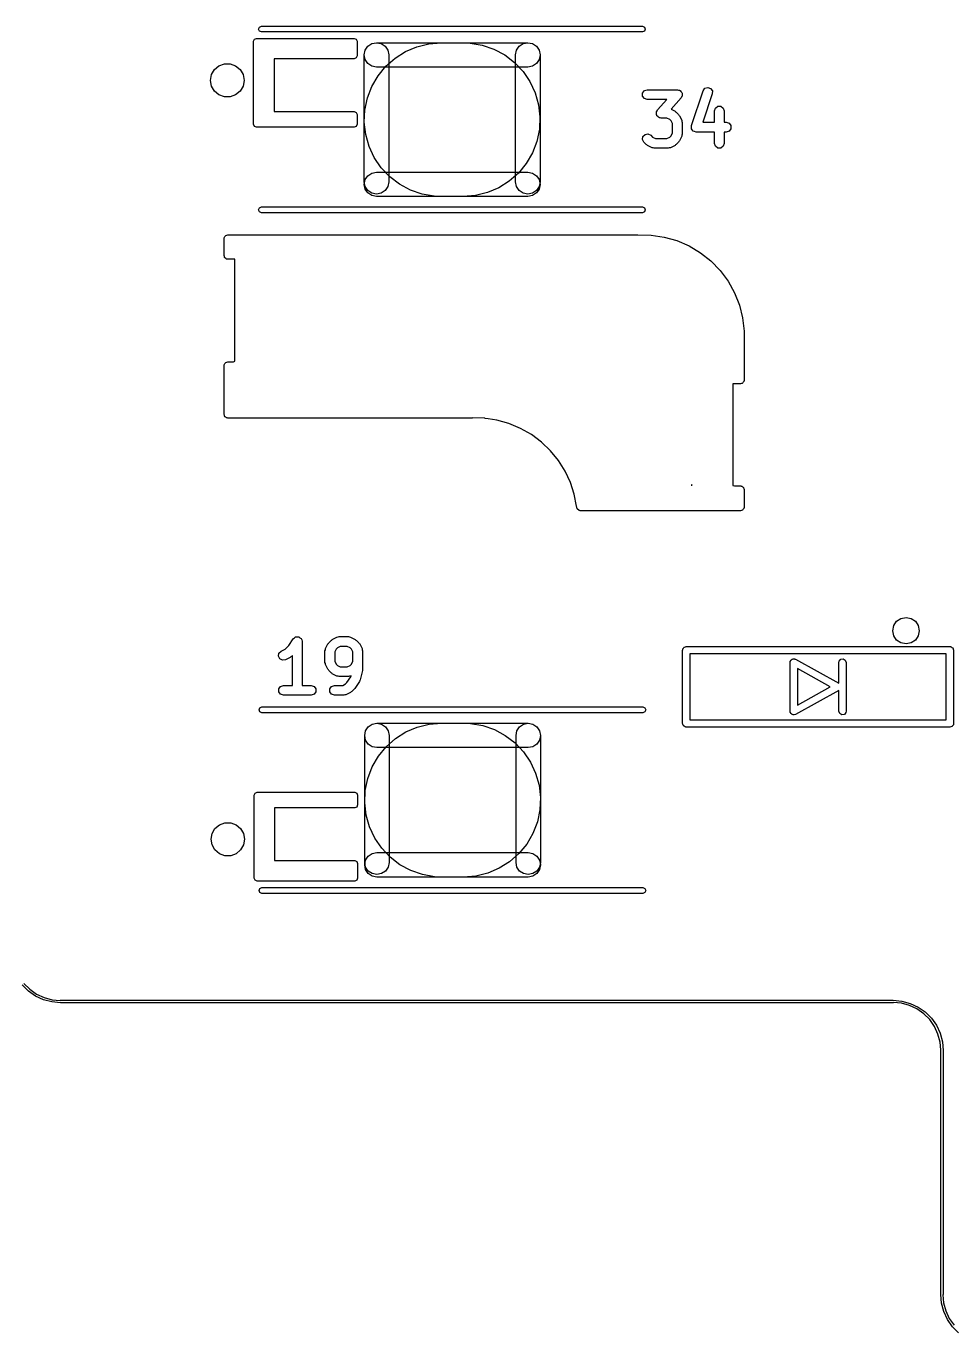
# Model space of a CAD drawing. Extents: x 66 to 223, y -169 to -36.
# Drawn here: x 167.33 to 186.33, y -142.22 to -115.45 of the extents above; entities that cross this region are included whole.
import ezdxf

# ---------------------------------------------------------------- set-up
doc = ezdxf.new("R2010")
doc.units = 0
doc.layers.add('BLACK', color=7, linetype='CONTINUOUS')

msp = doc.modelspace()

# ---------------------------------------------------------------- linework, layer by layer
at = {"layer": 'BLACK', "linetype": 'CONTINUOUS'}
for p, q in [((172.091, -115.515), (172.109, -115.473)), ((172.109, -115.557), (172.091, -115.515)), ((172.109, -115.473), (172.151, -115.455)), ((172.151, -115.575), (172.109, -115.557)), ((172.151, -115.455), (179.951, -115.455)), ((179.951, -115.575), (172.151, -115.575)), ((179.951, -115.455), (179.993, -115.473)), ((179.993, -115.557), (179.951, -115.575)), ((179.993, -115.473), (180.011, -115.515)), ((180.011, -115.515), (179.993, -115.557)), ((171.991, -115.765), (172.009, -115.723)), ((171.991, -117.465), (171.991, -115.765)), ((172.009, -115.723), (172.051, -115.705)), ((172.051, -115.705), (174.051, -115.705)), ((174.051, -115.705), (174.093, -115.723)), ((174.093, -115.723), (174.111, -115.765)), ((174.111, -115.765), (174.111, -116.065)), ((174.275, -115.949), (174.329, -115.868)), ((174.275, -115.949), (174.329, -115.868)), ((174.275, -115.949), (174.329, -115.868)), ((174.275, -115.949), (174.329, -115.868)), ((174.329, -115.868), (174.41, -115.814)), ((174.329, -115.868), (174.41, -115.814)), ((174.329, -115.868), (174.41, -115.814)), ((174.329, -115.868), (174.41, -115.814)), ((174.41, -115.814), (174.506, -115.795)), ((174.41, -115.814), (174.506, -115.795)), ((174.41, -115.814), (174.506, -115.795)), ((174.41, -115.814), (174.506, -115.795)), ((174.506, -115.795), (174.602, -115.814)), ((174.506, -115.795), (177.606, -115.795)), ((174.506, -115.795), (174.602, -115.814)), ((174.506, -115.795), (177.606, -115.795)), ((174.602, -115.814), (174.683, -115.868)), ((174.602, -115.814), (174.683, -115.868)), ((174.683, -115.868), (174.737, -115.949)), ((174.683, -115.868), (174.737, -115.949)), ((175.334, -115.876), (175.579, -115.815)), ((175.334, -115.876), (175.579, -115.815)), ((175.579, -115.815), (175.831, -115.795)), ((175.579, -115.815), (175.831, -115.795)), ((175.831, -115.795), (176.281, -115.795)), ((175.831, -115.795), (176.281, -115.795)), ((176.281, -115.795), (176.424, -115.801)), ((176.281, -115.795), (176.424, -115.801)), ((176.424, -115.801), (176.673, -115.844)), ((176.424, -115.801), (176.673, -115.844)), ((176.673, -115.844), (176.912, -115.927)), ((176.673, -115.844), (176.912, -115.927)), ((177.375, -115.949), (177.429, -115.868)), ((177.375, -115.949), (177.429, -115.868)), ((177.429, -115.868), (177.51, -115.814)), ((177.429, -115.868), (177.51, -115.814)), ((177.51, -115.814), (177.606, -115.795)), ((177.51, -115.814), (177.606, -115.795)), ((177.606, -115.795), (177.702, -115.814)), ((177.606, -115.795), (177.702, -115.814)), ((177.606, -115.795), (177.702, -115.814)), ((177.606, -115.795), (177.702, -115.814)), ((177.702, -115.814), (177.783, -115.868)), ((177.702, -115.814), (177.783, -115.868)), ((177.702, -115.814), (177.783, -115.868)), ((177.702, -115.814), (177.783, -115.868)), ((177.783, -115.868), (177.837, -115.949)), ((177.783, -115.868), (177.837, -115.949)), ((177.783, -115.868), (177.837, -115.949)), ((177.783, -115.868), (177.837, -115.949)), ((174.051, -116.125), (172.411, -116.125)), ((172.411, -116.125), (172.411, -117.205)), ((174.093, -116.107), (174.051, -116.125)), ((174.111, -116.065), (174.093, -116.107)), ((174.256, -116.045), (174.275, -115.949)), ((174.256, -116.045), (174.275, -115.949)), ((174.256, -116.045), (174.275, -115.949)), ((174.256, -116.045), (174.275, -115.949)), ((174.256, -118.645), (174.256, -116.045)), ((174.275, -116.141), (174.256, -116.045)), ((174.256, -118.645), (174.256, -116.045)), ((174.275, -116.141), (174.256, -116.045)), ((174.698, -116.276), (174.888, -116.109)), ((174.698, -116.276), (174.888, -116.109)), ((174.737, -115.949), (174.756, -116.045)), ((174.737, -115.949), (174.756, -116.045)), ((174.756, -116.045), (174.756, -118.645)), ((174.756, -116.045), (174.756, -118.645)), ((174.888, -116.109), (175.101, -115.974)), ((174.888, -116.109), (175.101, -115.974)), ((175.101, -115.974), (175.334, -115.876)), ((175.101, -115.974), (175.334, -115.876)), ((176.912, -115.927), (177.134, -116.046)), ((176.912, -115.927), (177.134, -116.046)), ((177.134, -116.046), (177.335, -116.2)), ((177.134, -116.046), (177.335, -116.2)), ((177.356, -116.045), (177.375, -115.949)), ((177.356, -116.045), (177.375, -115.949)), ((177.356, -118.645), (177.356, -116.045)), ((177.356, -118.645), (177.356, -116.045)), ((177.837, -115.949), (177.856, -116.045)), ((177.837, -115.949), (177.856, -116.045)), ((177.837, -115.949), (177.856, -116.045)), ((177.837, -115.949), (177.856, -116.045)), ((177.856, -116.045), (177.837, -116.141)), ((177.856, -116.045), (177.837, -116.141)), ((177.856, -116.045), (177.856, -118.645)), ((177.856, -116.045), (177.856, -118.645)), ((171.129, -116.448), (171.188, -116.345)), ((171.188, -116.345), (171.28, -116.268)), ((171.28, -116.268), (171.391, -116.227)), ((171.391, -116.227), (171.511, -116.227)), ((171.511, -116.227), (171.622, -116.268)), ((171.622, -116.268), (171.714, -116.345)), ((171.714, -116.345), (171.773, -116.448)), ((174.329, -116.222), (174.275, -116.141)), ((174.329, -116.222), (174.275, -116.141)), ((174.41, -116.276), (174.329, -116.222)), ((174.41, -116.276), (174.329, -116.222)), ((174.506, -116.295), (174.41, -116.276)), ((174.506, -116.295), (174.41, -116.276)), ((177.606, -116.295), (174.506, -116.295)), ((177.606, -116.295), (174.506, -116.295)), ((174.538, -116.471), (174.698, -116.276)), ((174.538, -116.471), (174.698, -116.276)), ((177.335, -116.2), (177.508, -116.383)), ((177.335, -116.2), (177.508, -116.383)), ((177.508, -116.383), (177.65, -116.592)), ((177.508, -116.383), (177.65, -116.592)), ((177.702, -116.276), (177.606, -116.295)), ((177.702, -116.276), (177.606, -116.295)), ((177.783, -116.222), (177.702, -116.276)), ((177.783, -116.222), (177.702, -116.276)), ((177.837, -116.141), (177.783, -116.222)), ((177.837, -116.141), (177.783, -116.222)), ((171.108, -116.565), (171.129, -116.448)), ((171.129, -116.682), (171.108, -116.565)), ((171.773, -116.448), (171.794, -116.565)), ((171.794, -116.565), (171.773, -116.682)), ((174.411, -116.689), (174.538, -116.471)), ((174.411, -116.689), (174.538, -116.471)), ((177.65, -116.592), (177.757, -116.821)), ((177.65, -116.592), (177.757, -116.821)), ((171.188, -116.785), (171.129, -116.682)), ((171.28, -116.862), (171.188, -116.785)), ((171.391, -116.903), (171.28, -116.862)), ((171.511, -116.903), (171.391, -116.903)), ((171.622, -116.862), (171.511, -116.903)), ((171.714, -116.785), (171.622, -116.862)), ((171.773, -116.682), (171.714, -116.785)), ((174.268, -117.173), (174.32, -116.925)), ((174.268, -117.173), (174.32, -116.925)), ((174.32, -116.925), (174.411, -116.689)), ((174.32, -116.925), (174.411, -116.689)), ((177.757, -116.821), (177.826, -117.064)), ((177.757, -116.821), (177.826, -117.064)), ((179.956, -116.826), (179.993, -116.776)), ((179.956, -116.888), (179.956, -116.826)), ((179.993, -116.938), (179.956, -116.888)), ((179.993, -116.776), (180.051, -116.757)), ((180.051, -116.957), (179.993, -116.938)), ((180.051, -116.757), (180.67, -116.757)), ((180.746, -116.923), (180.541, -117.157)), ((180.67, -116.757), (180.69, -116.763)), ((180.69, -116.763), (180.71, -116.765)), ((180.71, -116.765), (180.718, -116.773)), ((180.718, -116.773), (180.729, -116.776)), ((180.729, -116.776), (180.741, -116.793)), ((180.741, -116.793), (180.756, -116.806)), ((180.754, -116.904), (180.746, -116.923)), ((180.766, -116.888), (180.754, -116.904)), ((180.756, -116.806), (180.759, -116.817)), ((180.759, -116.817), (180.766, -116.826)), ((180.766, -116.826), (180.766, -116.846)), ((180.766, -116.846), (180.77, -116.866)), ((180.77, -116.866), (180.766, -116.877)), ((180.766, -116.877), (180.766, -116.888)), ((180.957, -117.492), (181.195, -116.778)), ((181.384, -116.841), (181.19, -117.424)), ((181.195, -116.778), (181.231, -116.728)), ((181.231, -116.728), (181.29, -116.709)), ((181.29, -116.709), (181.349, -116.729)), ((181.349, -116.729), (181.385, -116.779)), ((181.385, -116.779), (181.384, -116.841)), ((172.411, -117.205), (174.051, -117.205)), ((174.051, -117.205), (174.093, -117.223)), ((174.257, -117.425), (174.268, -117.173)), ((174.257, -117.425), (174.268, -117.173)), ((177.826, -117.064), (177.855, -117.315)), ((177.826, -117.064), (177.855, -117.315)), ((180.45, -116.957), (180.051, -116.957)), ((180.242, -117.207), (180.254, -117.191)), ((180.242, -117.219), (180.242, -117.207)), ((180.254, -117.191), (180.262, -117.172)), ((180.262, -117.172), (180.45, -116.957)), ((180.541, -117.157), (180.62, -117.196)), ((180.62, -117.196), (180.631, -117.208)), ((180.631, -117.208), (180.646, -117.215)), ((181.428, -117.19), (181.447, -117.132)), ((181.428, -117.424), (181.428, -117.19)), ((181.447, -117.132), (181.497, -117.095)), ((181.497, -117.095), (181.559, -117.095)), ((181.559, -117.095), (181.609, -117.132)), ((181.609, -117.132), (181.628, -117.19)), ((181.628, -117.19), (181.628, -117.424)), ((172.009, -117.507), (171.991, -117.465)), ((174.093, -117.223), (174.111, -117.265)), ((174.111, -117.465), (174.093, -117.507)), ((174.111, -117.265), (174.111, -117.465)), ((174.286, -117.676), (174.257, -117.425)), ((174.286, -117.676), (174.257, -117.425)), ((177.855, -117.315), (177.844, -117.567)), ((177.855, -117.315), (177.844, -117.567)), ((180.238, -117.229), (180.242, -117.219)), ((180.242, -117.249), (180.238, -117.229)), ((180.242, -117.269), (180.242, -117.249)), ((180.249, -117.278), (180.242, -117.269)), ((180.251, -117.289), (180.249, -117.278)), ((180.266, -117.303), (180.251, -117.289)), ((180.278, -117.319), (180.266, -117.303)), ((180.289, -117.322), (180.278, -117.319)), ((180.298, -117.33), (180.289, -117.322)), ((180.318, -117.332), (180.298, -117.33)), ((180.337, -117.338), (180.318, -117.332)), ((180.456, -117.338), (180.337, -117.338)), ((180.516, -117.368), (180.456, -117.338)), ((180.541, -117.393), (180.516, -117.368)), ((180.57, -117.452), (180.541, -117.393)), ((180.57, -117.643), (180.57, -117.452)), ((180.646, -117.215), (180.694, -117.263)), ((180.694, -117.263), (180.701, -117.277)), ((180.701, -117.277), (180.712, -117.289)), ((180.712, -117.289), (180.76, -117.384)), ((180.76, -117.384), (180.763, -117.407)), ((180.763, -117.407), (180.77, -117.429)), ((180.77, -117.429), (180.77, -117.667)), ((181.19, -117.424), (181.428, -117.424)), ((181.628, -117.424), (181.67, -117.424)), ((181.67, -117.424), (181.729, -117.443)), ((181.729, -117.443), (181.766, -117.493)), ((172.051, -117.525), (172.009, -117.507)), ((174.051, -117.525), (172.051, -117.525)), ((174.093, -117.507), (174.051, -117.525)), ((174.355, -117.919), (174.286, -117.676)), ((174.355, -117.919), (174.286, -117.676)), ((177.844, -117.567), (177.792, -117.815)), ((177.844, -117.567), (177.792, -117.815)), ((179.953, -117.778), (179.962, -117.716)), ((179.962, -117.716), (180.006, -117.673)), ((180.006, -117.673), (180.067, -117.663)), ((180.067, -117.663), (180.122, -117.691)), ((180.122, -117.691), (180.158, -117.727)), ((180.158, -117.727), (180.218, -117.757)), ((180.456, -117.757), (180.516, -117.727)), ((180.516, -117.727), (180.541, -117.703)), ((180.541, -117.703), (180.57, -117.643)), ((180.76, -117.711), (180.712, -117.807)), ((180.763, -117.689), (180.76, -117.711)), ((180.77, -117.667), (180.763, -117.689)), ((180.956, -117.523), (180.956, -117.493)), ((180.956, -117.493), (180.957, -117.493)), ((180.956, -117.554), (180.956, -117.523)), ((180.956, -117.555), (180.956, -117.554)), ((180.956, -117.554), (180.956, -117.554)), ((180.974, -117.579), (180.956, -117.555)), ((180.957, -117.493), (180.957, -117.492)), ((180.992, -117.604), (180.974, -117.579)), ((180.993, -117.605), (180.992, -117.604)), ((180.992, -117.604), (180.992, -117.604)), ((181.022, -117.614), (180.993, -117.605)), ((181.051, -117.624), (181.022, -117.614)), ((181.428, -117.624), (181.051, -117.624)), ((181.051, -117.624), (181.051, -117.624)), ((181.051, -117.624), (181.051, -117.624)), ((181.428, -117.857), (181.428, -117.624)), ((181.67, -117.624), (181.628, -117.624)), ((181.628, -117.624), (181.628, -117.857)), ((181.729, -117.605), (181.67, -117.624)), ((181.766, -117.555), (181.729, -117.605)), ((181.766, -117.493), (181.766, -117.555)), ((174.462, -118.148), (174.355, -117.919)), ((174.462, -118.148), (174.355, -117.919)), ((177.792, -117.815), (177.701, -118.051)), ((177.792, -117.815), (177.701, -118.051)), ((179.981, -117.833), (179.953, -117.778)), ((180.028, -117.88), (179.981, -117.833)), ((180.043, -117.888), (180.028, -117.88)), ((180.054, -117.899), (180.043, -117.888)), ((180.15, -117.947), (180.054, -117.899)), ((180.172, -117.95), (180.15, -117.947)), ((180.194, -117.957), (180.172, -117.95)), ((180.48, -117.957), (180.194, -117.957)), ((180.218, -117.757), (180.456, -117.757)), ((180.502, -117.95), (180.48, -117.957)), ((180.525, -117.947), (180.502, -117.95)), ((180.62, -117.899), (180.525, -117.947)), ((180.631, -117.888), (180.62, -117.899)), ((180.646, -117.88), (180.631, -117.888)), ((180.694, -117.833), (180.646, -117.88)), ((180.701, -117.818), (180.694, -117.833)), ((180.712, -117.807), (180.701, -117.818)), ((181.447, -117.916), (181.428, -117.857)), ((181.497, -117.952), (181.447, -117.916)), ((181.559, -117.952), (181.497, -117.952)), ((181.609, -117.916), (181.559, -117.952)), ((181.628, -117.857), (181.609, -117.916)), ((174.604, -118.357), (174.462, -118.148)), ((174.604, -118.357), (174.462, -118.148)), ((177.574, -118.269), (177.414, -118.464)), ((177.574, -118.269), (177.414, -118.464)), ((177.701, -118.051), (177.574, -118.269)), ((177.701, -118.051), (177.574, -118.269)), ((174.275, -118.599), (174.329, -118.518)), ((174.275, -118.599), (174.329, -118.518)), ((174.329, -118.518), (174.41, -118.464)), ((174.329, -118.518), (174.41, -118.464)), ((174.41, -118.464), (174.506, -118.445)), ((174.41, -118.464), (174.506, -118.445)), ((174.506, -118.445), (177.606, -118.445)), ((174.506, -118.445), (177.606, -118.445)), ((174.777, -118.54), (174.604, -118.357)), ((174.777, -118.54), (174.604, -118.357)), ((174.978, -118.694), (174.777, -118.54)), ((174.978, -118.694), (174.777, -118.54)), ((177.414, -118.464), (177.224, -118.631)), ((177.414, -118.464), (177.224, -118.631)), ((177.606, -118.445), (177.702, -118.464)), ((177.606, -118.445), (177.702, -118.464)), ((177.702, -118.464), (177.783, -118.518)), ((177.702, -118.464), (177.783, -118.518)), ((177.783, -118.518), (177.837, -118.599)), ((177.783, -118.518), (177.837, -118.599)), ((174.256, -118.695), (174.275, -118.599)), ((174.256, -118.695), (174.275, -118.599)), ((174.275, -118.741), (174.256, -118.645)), ((174.275, -118.741), (174.256, -118.645)), ((174.275, -118.791), (174.256, -118.695)), ((174.275, -118.791), (174.256, -118.695)), ((174.329, -118.822), (174.275, -118.741)), ((174.329, -118.822), (174.275, -118.741)), ((174.329, -118.872), (174.275, -118.791)), ((174.329, -118.872), (174.275, -118.791)), ((174.737, -118.741), (174.683, -118.822)), ((174.737, -118.741), (174.683, -118.822)), ((174.756, -118.645), (174.737, -118.741)), ((174.756, -118.645), (174.737, -118.741)), ((175.2, -118.813), (174.978, -118.694)), ((175.2, -118.813), (174.978, -118.694)), ((175.439, -118.896), (175.2, -118.813)), ((175.439, -118.896), (175.2, -118.813)), ((177.011, -118.766), (176.778, -118.864)), ((177.011, -118.766), (176.778, -118.864)), ((177.224, -118.631), (177.011, -118.766)), ((177.224, -118.631), (177.011, -118.766)), ((177.375, -118.741), (177.356, -118.645)), ((177.375, -118.741), (177.356, -118.645)), ((177.429, -118.822), (177.375, -118.741)), ((177.429, -118.822), (177.375, -118.741)), ((177.837, -118.741), (177.783, -118.822)), ((177.837, -118.741), (177.783, -118.822)), ((177.837, -118.791), (177.783, -118.872)), ((177.837, -118.791), (177.783, -118.872)), ((177.837, -118.599), (177.856, -118.695)), ((177.837, -118.599), (177.856, -118.695)), ((177.856, -118.645), (177.837, -118.741)), ((177.856, -118.645), (177.837, -118.741)), ((177.856, -118.695), (177.837, -118.791)), ((177.856, -118.695), (177.837, -118.791)), ((174.41, -118.876), (174.329, -118.822)), ((174.41, -118.876), (174.329, -118.822)), ((174.41, -118.926), (174.329, -118.872)), ((174.41, -118.926), (174.329, -118.872)), ((174.506, -118.895), (174.41, -118.876)), ((174.506, -118.895), (174.41, -118.876)), ((174.506, -118.945), (174.41, -118.926)), ((174.506, -118.945), (174.41, -118.926)), ((174.602, -118.876), (174.506, -118.895)), ((174.602, -118.876), (174.506, -118.895)), ((177.606, -118.945), (174.506, -118.945)), ((177.606, -118.945), (174.506, -118.945)), ((174.683, -118.822), (174.602, -118.876)), ((174.683, -118.822), (174.602, -118.876)), ((175.688, -118.939), (175.439, -118.896)), ((175.688, -118.939), (175.439, -118.896)), ((175.831, -118.945), (175.688, -118.939)), ((175.831, -118.945), (175.688, -118.939)), ((176.281, -118.945), (175.831, -118.945)), ((176.281, -118.945), (175.831, -118.945)), ((176.533, -118.925), (176.281, -118.945)), ((176.533, -118.925), (176.281, -118.945)), ((176.778, -118.864), (176.533, -118.925)), ((176.778, -118.864), (176.533, -118.925)), ((177.51, -118.876), (177.429, -118.822)), ((177.51, -118.876), (177.429, -118.822)), ((177.606, -118.895), (177.51, -118.876)), ((177.606, -118.895), (177.51, -118.876)), ((177.702, -118.876), (177.606, -118.895)), ((177.702, -118.876), (177.606, -118.895)), ((177.702, -118.926), (177.606, -118.945)), ((177.702, -118.926), (177.606, -118.945)), ((177.783, -118.822), (177.702, -118.876)), ((177.783, -118.822), (177.702, -118.876)), ((177.783, -118.872), (177.702, -118.926)), ((177.783, -118.872), (177.702, -118.926)), ((172.091, -119.215), (172.109, -119.173)), ((172.109, -119.257), (172.091, -119.215)), ((172.109, -119.173), (172.151, -119.155)), ((172.151, -119.275), (172.109, -119.257)), ((172.151, -119.155), (179.951, -119.155)), ((179.951, -119.275), (172.151, -119.275)), ((179.951, -119.155), (179.993, -119.173)), ((179.993, -119.257), (179.951, -119.275)), ((179.993, -119.173), (180.011, -119.215)), ((180.011, -119.215), (179.993, -119.257)), ((171.386, -119.805), (171.388, -119.795)), ((171.386, -120.155), (171.386, -119.805)), ((171.387, -119.792), (171.389, -119.789)), ((171.388, -119.795), (171.387, -119.792)), ((171.389, -119.789), (171.391, -119.779)), ((171.391, -119.779), (171.403, -119.764)), ((171.403, -119.764), (171.413, -119.748)), ((171.413, -119.748), (171.419, -119.745)), ((171.419, -119.745), (171.423, -119.74)), ((171.423, -119.74), (171.443, -119.737)), ((171.443, -119.737), (171.461, -119.73)), ((171.461, -119.73), (179.861, -119.73)), ((179.861, -119.73), (179.862, -119.73)), ((179.862, -119.73), (180.129, -119.734)), ((180.129, -119.734), (180.398, -119.774)), ((180.398, -119.774), (180.659, -119.848)), ((180.659, -119.848), (180.909, -119.956)), ((180.909, -119.956), (181.142, -120.096)), ((181.142, -120.096), (181.355, -120.264)), ((171.393, -120.173), (171.386, -120.155)), ((171.396, -120.192), (171.393, -120.173)), ((171.401, -120.197), (171.396, -120.192)), ((171.404, -120.203), (171.401, -120.197)), ((171.42, -120.213), (171.404, -120.203)), ((171.435, -120.225), (171.42, -120.213)), ((171.445, -120.227), (171.435, -120.225)), ((171.448, -120.229), (171.445, -120.227)), ((171.451, -120.228), (171.448, -120.229)), ((171.461, -120.23), (171.451, -120.228)), ((171.606, -120.23), (171.461, -120.23)), ((171.606, -122.315), (171.606, -120.23)), ((181.355, -120.264), (181.544, -120.46)), ((181.544, -120.46), (181.706, -120.678)), ((181.706, -120.678), (181.838, -120.915)), ((181.838, -120.915), (181.938, -121.168)), ((181.938, -121.168), (182.005, -121.431)), ((182.005, -121.431), (182.036, -121.701)), ((182.036, -121.701), (182.035, -121.703)), ((182.035, -121.703), (182.036, -121.705)), ((182.036, -121.705), (182.036, -122.705)), ((171.386, -122.405), (171.388, -122.395)), ((171.386, -123.405), (171.386, -122.405)), ((171.387, -122.392), (171.389, -122.389)), ((171.388, -122.395), (171.387, -122.392)), ((171.389, -122.389), (171.391, -122.379)), ((171.391, -122.379), (171.403, -122.364)), ((171.403, -122.364), (171.413, -122.348)), ((171.413, -122.348), (171.419, -122.345)), ((171.419, -122.345), (171.423, -122.34)), ((171.423, -122.34), (171.443, -122.337)), ((171.443, -122.337), (171.461, -122.33)), ((171.461, -122.33), (171.575, -122.33)), ((171.575, -122.33), (171.606, -122.315)), ((181.961, -122.78), (181.806, -122.78)), ((181.806, -122.78), (181.806, -124.864)), ((181.979, -122.773), (181.961, -122.78)), ((181.998, -122.77), (181.979, -122.773)), ((182.003, -122.765), (181.998, -122.77)), ((182.009, -122.762), (182.003, -122.765)), ((182.019, -122.746), (182.009, -122.762)), ((182.031, -122.731), (182.019, -122.746)), ((182.033, -122.721), (182.031, -122.731)), ((182.035, -122.718), (182.033, -122.721)), ((182.036, -122.705), (182.034, -122.715)), ((182.034, -122.715), (182.035, -122.718)), ((171.393, -123.423), (171.386, -123.405)), ((171.396, -123.442), (171.393, -123.423)), ((171.401, -123.447), (171.396, -123.442)), ((171.404, -123.453), (171.401, -123.447)), ((171.42, -123.463), (171.404, -123.453)), ((171.435, -123.475), (171.42, -123.463)), ((171.445, -123.477), (171.435, -123.475)), ((171.448, -123.479), (171.445, -123.477)), ((171.451, -123.478), (171.448, -123.479)), ((171.461, -123.48), (171.451, -123.478)), ((176.461, -123.48), (171.461, -123.48)), ((176.462, -123.48), (176.461, -123.48)), ((176.463, -123.48), (176.462, -123.48)), ((176.473, -123.476), (176.463, -123.48)), ((176.719, -123.484), (176.473, -123.476)), ((176.723, -123.484), (176.719, -123.484)), ((176.729, -123.487), (176.723, -123.484)), ((176.792, -123.495), (176.729, -123.487)), ((176.973, -123.523), (176.792, -123.495)), ((177.22, -123.593), (176.973, -123.523)), ((177.456, -123.692), (177.22, -123.593)), ((177.678, -123.82), (177.456, -123.692)), ((177.884, -123.973), (177.678, -123.82)), ((178.069, -124.15), (177.884, -123.973)), ((178.231, -124.349), (178.069, -124.15)), ((178.368, -124.566), (178.231, -124.349)), ((178.477, -124.798), (178.368, -124.566)), ((178.557, -125.042), (178.477, -124.798)), ((180.968, -124.847), (180.952, -124.855)), ((180.952, -124.855), (180.969, -124.855)), ((180.969, -124.855), (180.968, -124.847)), ((181.806, -124.864), (181.836, -124.87)), ((181.836, -124.87), (181.961, -124.87)), ((181.961, -124.87), (181.971, -124.872)), ((181.971, -124.872), (181.974, -124.871)), ((181.974, -124.871), (181.977, -124.873)), ((181.977, -124.873), (181.987, -124.875)), ((181.987, -124.875), (182.002, -124.887)), ((182.002, -124.887), (182.018, -124.897)), ((182.018, -124.897), (182.021, -124.903)), ((182.021, -124.903), (182.026, -124.907)), ((182.026, -124.907), (182.029, -124.927)), ((182.029, -124.927), (182.036, -124.945)), ((182.036, -124.945), (182.036, -125.305)), ((178.605, -125.283), (178.557, -125.042)), ((178.603, -125.294), (178.605, -125.283)), ((178.61, -125.308), (178.603, -125.294)), ((178.616, -125.343), (178.61, -125.308)), ((178.655, -125.375), (178.616, -125.343)), ((178.681, -125.38), (178.655, -125.375)), ((179.045, -125.38), (178.681, -125.38)), ((179.064, -125.383), (179.045, -125.38)), ((179.093, -125.38), (179.064, -125.383)), ((181.961, -125.38), (179.093, -125.38)), ((181.979, -125.373), (181.961, -125.38)), ((181.998, -125.37), (181.979, -125.373)), ((182.003, -125.365), (181.998, -125.37)), ((182.009, -125.362), (182.003, -125.365)), ((182.019, -125.346), (182.009, -125.362)), ((182.031, -125.331), (182.019, -125.346)), ((182.033, -125.321), (182.031, -125.331)), ((182.035, -125.318), (182.033, -125.321)), ((182.036, -125.305), (182.034, -125.315)), ((182.034, -125.315), (182.035, -125.318)), ((185.1, -127.731), (185.159, -127.643)), ((185.159, -127.643), (185.247, -127.584)), ((185.247, -127.584), (185.351, -127.563)), ((185.351, -127.563), (185.455, -127.584)), ((185.455, -127.584), (185.543, -127.643)), ((185.543, -127.643), (185.602, -127.731)), ((185.079, -127.835), (185.1, -127.731)), ((185.1, -127.939), (185.079, -127.835)), ((185.602, -127.731), (185.623, -127.835)), ((185.623, -127.835), (185.602, -127.939)), ((172.635, -128.213), (172.712, -128.136)), ((172.712, -128.136), (172.802, -128.002)), ((172.802, -128.002), (172.803, -128)), ((172.803, -128), (172.804, -127.998)), ((172.804, -127.998), (172.827, -127.981)), ((172.827, -127.981), (172.85, -127.963)), ((172.85, -127.963), (172.852, -127.963)), ((172.852, -127.963), (172.854, -127.962)), ((172.854, -127.962), (172.883, -127.962)), ((172.883, -127.962), (172.912, -127.961)), ((172.912, -127.961), (172.914, -127.962)), ((172.914, -127.962), (172.916, -127.962)), ((172.916, -127.962), (172.939, -127.979)), ((172.939, -127.979), (172.963, -127.995)), ((172.963, -127.995), (172.964, -127.997)), ((172.964, -127.997), (172.966, -127.998)), ((172.966, -127.998), (172.975, -128.026)), ((172.975, -128.026), (172.985, -128.053)), ((172.985, -128.053), (172.984, -128.055)), ((172.984, -128.055), (172.985, -128.057)), ((172.985, -128.057), (172.985, -128.957)), ((173.462, -128.203), (173.51, -128.108)), ((173.51, -128.108), (173.521, -128.096)), ((173.521, -128.096), (173.528, -128.082)), ((173.528, -128.082), (173.576, -128.034)), ((173.576, -128.034), (173.59, -128.027)), ((173.59, -128.027), (173.602, -128.015)), ((173.602, -128.015), (173.697, -127.968)), ((173.697, -127.968), (173.72, -127.964)), ((173.766, -128.157), (173.706, -128.187)), ((173.72, -127.964), (173.742, -127.957)), ((173.742, -127.957), (173.932, -127.957)), ((173.909, -128.157), (173.766, -128.157)), ((173.968, -128.187), (173.909, -128.157)), ((173.932, -127.957), (173.954, -127.964)), ((173.954, -127.964), (173.977, -127.968)), ((173.977, -127.968), (174.072, -128.015)), ((174.072, -128.015), (174.084, -128.027)), ((174.084, -128.027), (174.098, -128.034)), ((174.098, -128.034), (174.146, -128.082)), ((174.146, -128.082), (174.153, -128.096)), ((174.153, -128.096), (174.165, -128.108)), ((174.165, -128.108), (174.212, -128.203)), ((180.793, -128.194), (180.803, -128.178)), ((180.803, -128.178), (180.809, -128.175)), ((180.809, -128.175), (180.814, -128.17)), ((180.814, -128.17), (180.833, -128.167)), ((180.833, -128.167), (180.851, -128.16)), ((180.851, -128.16), (186.251, -128.16)), ((185.159, -128.027), (185.1, -127.939)), ((185.247, -128.086), (185.159, -128.027)), ((185.351, -128.107), (185.247, -128.086)), ((185.455, -128.086), (185.351, -128.107)), ((185.543, -128.027), (185.455, -128.086)), ((185.602, -127.939), (185.543, -128.027)), ((186.251, -128.16), (186.261, -128.162)), ((186.261, -128.162), (186.264, -128.161)), ((186.264, -128.161), (186.267, -128.163)), ((186.267, -128.163), (186.277, -128.165)), ((186.277, -128.165), (186.292, -128.177)), ((186.292, -128.177), (186.308, -128.187)), ((172.5, -128.358), (172.51, -128.297)), ((172.528, -128.413), (172.5, -128.358)), ((172.51, -128.297), (172.554, -128.253)), ((172.583, -128.441), (172.528, -128.413)), ((172.554, -128.253), (172.635, -128.213)), ((172.644, -128.432), (172.583, -128.441)), ((172.739, -128.385), (172.644, -128.432)), ((172.751, -128.373), (172.739, -128.385)), ((172.765, -128.366), (172.751, -128.373)), ((172.785, -128.346), (172.765, -128.366)), ((172.785, -128.957), (172.785, -128.346)), ((173.451, -128.248), (173.459, -128.226)), ((173.451, -128.486), (173.451, -128.248)), ((173.459, -128.226), (173.462, -128.203)), ((173.681, -128.212), (173.651, -128.271)), ((173.651, -128.271), (173.651, -128.462)), ((173.706, -128.187), (173.681, -128.212)), ((173.993, -128.212), (173.968, -128.187)), ((174.023, -128.271), (173.993, -128.212)), ((174.023, -128.462), (174.023, -128.271)), ((174.212, -128.203), (174.216, -128.226)), ((174.216, -128.226), (174.223, -128.248)), ((174.223, -128.248), (174.223, -128.629)), ((180.776, -128.235), (180.778, -128.225)), ((180.776, -129.735), (180.776, -128.235)), ((180.777, -128.222), (180.779, -128.219)), ((180.778, -128.225), (180.777, -128.222)), ((180.779, -128.219), (180.781, -128.209)), ((180.781, -128.209), (180.793, -128.194)), ((180.926, -128.31), (180.926, -129.66)), ((186.176, -128.31), (180.926, -128.31)), ((182.989, -128.45), (182.993, -128.438)), ((182.993, -128.438), (183.005, -128.431)), ((183.005, -128.431), (183.013, -128.42)), ((183.013, -128.42), (183.026, -128.418)), ((183.026, -128.418), (183.037, -128.411)), ((183.037, -128.411), (183.05, -128.414)), ((183.05, -128.414), (183.064, -128.411)), ((183.064, -128.411), (183.075, -128.417)), ((183.075, -128.417), (183.087, -128.419)), ((183.087, -128.419), (183.976, -128.913)), ((183.981, -128.459), (184.013, -128.42)), ((184.013, -128.42), (184.064, -128.411)), ((184.064, -128.411), (184.108, -128.437)), ((184.108, -128.437), (184.126, -128.485)), ((186.176, -129.66), (186.176, -128.31)), ((186.308, -128.187), (186.311, -128.193)), ((186.311, -128.193), (186.316, -128.197)), ((186.316, -128.197), (186.319, -128.217)), ((186.319, -128.217), (186.326, -128.235)), ((186.326, -128.235), (186.326, -129.735)), ((173.459, -128.508), (173.451, -128.486)), ((173.462, -128.53), (173.459, -128.508)), ((173.51, -128.626), (173.462, -128.53)), ((173.521, -128.637), (173.51, -128.626)), ((173.528, -128.652), (173.521, -128.637)), ((173.576, -128.699), (173.528, -128.652)), ((173.59, -128.707), (173.576, -128.699)), ((173.602, -128.718), (173.59, -128.707)), ((173.651, -128.462), (173.681, -128.522)), ((173.681, -128.522), (173.706, -128.546)), ((173.706, -128.546), (173.766, -128.576)), ((173.766, -128.576), (173.909, -128.576)), ((173.909, -128.576), (173.968, -128.546)), ((173.968, -128.546), (173.993, -128.522)), ((173.993, -128.522), (174.023, -128.462)), ((174.22, -128.653), (174.172, -128.843)), ((174.223, -128.629), (174.219, -128.64)), ((174.219, -128.64), (174.22, -128.653)), ((182.976, -128.485), (182.981, -128.459)), ((182.976, -129.485), (182.976, -128.485)), ((182.981, -128.459), (182.989, -128.45)), ((183.797, -128.985), (183.126, -128.612)), ((183.126, -128.612), (183.126, -129.358)), ((183.976, -128.485), (183.981, -128.459)), ((183.976, -128.913), (183.976, -128.485)), ((184.126, -128.485), (184.126, -129.485)), ((172.504, -129.026), (172.54, -128.976)), ((172.54, -128.976), (172.599, -128.957)), ((172.599, -128.957), (172.785, -128.957)), ((172.985, -128.957), (173.17, -128.957)), ((173.17, -128.957), (173.229, -128.976)), ((173.229, -128.976), (173.266, -129.026)), ((173.552, -129.026), (173.588, -128.976)), ((173.588, -128.976), (173.647, -128.957)), ((173.697, -128.766), (173.602, -128.718)), ((173.647, -128.957), (173.814, -128.957)), ((173.72, -128.769), (173.697, -128.766)), ((173.742, -128.776), (173.72, -128.769)), ((173.932, -128.776), (173.742, -128.776)), ((173.814, -128.957), (173.873, -128.927)), ((173.873, -128.927), (173.902, -128.898)), ((173.902, -128.898), (173.982, -128.778)), ((173.954, -128.769), (173.932, -128.776)), ((173.977, -128.766), (173.954, -128.769)), ((173.987, -128.761), (173.977, -128.766)), ((173.982, -128.778), (173.987, -128.761)), ((174.158, -128.874), (174.063, -129.017)), ((174.163, -128.858), (174.158, -128.874)), ((174.172, -128.843), (174.163, -128.858)), ((172.504, -129.088), (172.504, -129.026)), ((172.54, -129.138), (172.504, -129.088)), ((172.599, -129.157), (172.54, -129.138)), ((173.17, -129.157), (172.599, -129.157)), ((173.229, -129.138), (173.17, -129.157)), ((173.266, -129.088), (173.229, -129.138)), ((173.266, -129.026), (173.266, -129.088)), ((173.552, -129.088), (173.552, -129.026)), ((173.588, -129.138), (173.552, -129.088)), ((173.647, -129.157), (173.588, -129.138)), ((173.837, -129.157), (173.647, -129.157)), ((173.859, -129.15), (173.837, -129.157)), ((173.882, -129.147), (173.859, -129.15)), ((173.977, -129.099), (173.882, -129.147)), ((173.989, -129.088), (173.977, -129.099)), ((174.003, -129.08), (173.989, -129.088)), ((174.051, -129.033), (174.003, -129.08)), ((174.055, -129.024), (174.051, -129.033)), ((174.063, -129.017), (174.055, -129.024)), ((183.976, -129.057), (183.087, -129.551)), ((183.126, -129.358), (183.797, -128.985)), ((183.976, -129.485), (183.976, -129.057)), ((172.101, -129.455), (172.119, -129.413)), ((172.119, -129.497), (172.101, -129.455)), ((172.119, -129.413), (172.161, -129.395)), ((172.161, -129.515), (172.119, -129.497)), ((172.161, -129.395), (179.961, -129.395)), ((179.961, -129.515), (172.161, -129.515)), ((179.961, -129.395), (180.003, -129.413)), ((180.003, -129.497), (179.961, -129.515)), ((180.003, -129.413), (180.021, -129.455)), ((180.021, -129.455), (180.003, -129.497)), ((182.98, -129.497), (182.976, -129.485)), ((182.98, -129.509), (182.98, -129.497)), ((182.989, -129.52), (182.98, -129.509)), ((183.994, -129.533), (183.976, -129.485)), ((184.121, -129.511), (184.088, -129.55)), ((184.126, -129.485), (184.121, -129.511)), ((174.338, -129.803), (174.419, -129.749)), ((174.338, -129.803), (174.419, -129.749)), ((174.338, -129.803), (174.419, -129.749)), ((174.338, -129.803), (174.419, -129.749)), ((174.419, -129.749), (174.515, -129.73)), ((174.419, -129.749), (174.515, -129.73)), ((174.419, -129.749), (174.515, -129.73)), ((174.419, -129.749), (174.515, -129.73)), ((174.515, -129.73), (177.615, -129.73)), ((174.515, -129.73), (174.611, -129.749)), ((174.515, -129.73), (177.615, -129.73)), ((174.515, -129.73), (174.611, -129.749)), ((174.611, -129.749), (174.692, -129.803)), ((174.611, -129.749), (174.692, -129.803)), ((175.343, -129.811), (175.588, -129.75)), ((175.343, -129.811), (175.588, -129.75)), ((175.343, -129.811), (175.588, -129.75)), ((175.343, -129.811), (175.588, -129.75)), ((175.588, -129.75), (175.84, -129.73)), ((175.588, -129.75), (175.84, -129.73)), ((175.588, -129.75), (175.84, -129.73)), ((175.588, -129.75), (175.84, -129.73)), ((175.84, -129.73), (176.29, -129.73)), ((175.84, -129.73), (176.29, -129.73)), ((175.84, -129.73), (176.29, -129.73)), ((175.84, -129.73), (176.29, -129.73)), ((176.29, -129.73), (176.433, -129.736)), ((176.29, -129.73), (176.433, -129.736)), ((176.29, -129.73), (176.433, -129.736)), ((176.29, -129.73), (176.433, -129.736)), ((176.433, -129.736), (176.682, -129.779)), ((176.433, -129.736), (176.682, -129.779)), ((176.433, -129.736), (176.682, -129.779)), ((176.433, -129.736), (176.682, -129.779)), ((176.682, -129.779), (176.921, -129.862)), ((176.682, -129.779), (176.921, -129.862)), ((176.682, -129.779), (176.921, -129.862)), ((176.682, -129.779), (176.921, -129.862)), ((177.438, -129.803), (177.519, -129.749)), ((177.438, -129.803), (177.519, -129.749)), ((177.519, -129.749), (177.615, -129.73)), ((177.519, -129.749), (177.615, -129.73)), ((177.615, -129.73), (177.711, -129.749)), ((177.615, -129.73), (177.711, -129.749)), ((177.615, -129.73), (177.711, -129.749)), ((177.615, -129.73), (177.711, -129.749)), ((177.711, -129.749), (177.792, -129.803)), ((177.711, -129.749), (177.792, -129.803)), ((177.711, -129.749), (177.792, -129.803)), ((177.711, -129.749), (177.792, -129.803)), ((180.783, -129.753), (180.776, -129.735)), ((180.786, -129.773), (180.783, -129.753)), ((180.791, -129.777), (180.786, -129.773)), ((180.794, -129.783), (180.791, -129.777)), ((180.81, -129.793), (180.794, -129.783)), ((180.926, -129.66), (186.176, -129.66)), ((182.994, -129.533), (182.989, -129.52)), ((183.004, -129.54), (182.994, -129.533)), ((183.012, -129.549), (183.004, -129.54)), ((183.026, -129.552), (183.012, -129.549)), ((183.038, -129.559), (183.026, -129.552)), ((183.05, -129.557), (183.038, -129.559)), ((183.063, -129.559), (183.05, -129.557)), ((183.087, -129.551), (183.063, -129.559)), ((184.038, -129.559), (183.994, -129.533)), ((184.088, -129.55), (184.038, -129.559)), ((186.309, -129.776), (186.299, -129.792)), ((186.321, -129.761), (186.309, -129.776)), ((186.323, -129.751), (186.321, -129.761)), ((186.325, -129.748), (186.323, -129.751)), ((186.326, -129.735), (186.324, -129.745)), ((186.324, -129.745), (186.325, -129.748)), ((174.265, -129.98), (174.284, -129.884)), ((174.265, -129.98), (174.284, -129.884)), ((174.265, -129.98), (174.284, -129.884)), ((174.265, -129.98), (174.284, -129.884)), ((174.284, -130.076), (174.265, -129.98)), ((174.265, -132.58), (174.265, -129.98)), ((174.284, -130.076), (174.265, -129.98)), ((174.265, -132.58), (174.265, -129.98)), ((174.284, -129.884), (174.338, -129.803)), ((174.284, -129.884), (174.338, -129.803)), ((174.284, -129.884), (174.338, -129.803)), ((174.284, -129.884), (174.338, -129.803)), ((174.692, -129.803), (174.746, -129.884)), ((174.692, -129.803), (174.746, -129.884)), ((174.707, -130.211), (174.897, -130.044)), ((174.707, -130.211), (174.897, -130.044)), ((174.707, -130.211), (174.897, -130.044)), ((174.707, -130.211), (174.897, -130.044)), ((174.746, -129.884), (174.765, -129.98)), ((174.746, -129.884), (174.765, -129.98)), ((174.765, -129.98), (174.765, -132.58)), ((174.765, -129.98), (174.765, -132.58)), ((174.897, -130.044), (175.11, -129.909)), ((174.897, -130.044), (175.11, -129.909)), ((174.897, -130.044), (175.11, -129.909)), ((174.897, -130.044), (175.11, -129.909)), ((175.11, -129.909), (175.343, -129.811)), ((175.11, -129.909), (175.343, -129.811)), ((175.11, -129.909), (175.343, -129.811)), ((175.11, -129.909), (175.343, -129.811)), ((176.921, -129.862), (177.143, -129.981)), ((176.921, -129.862), (177.143, -129.981)), ((176.921, -129.862), (177.143, -129.981)), ((176.921, -129.862), (177.143, -129.981)), ((177.143, -129.981), (177.344, -130.135)), ((177.143, -129.981), (177.344, -130.135)), ((177.143, -129.981), (177.344, -130.135)), ((177.143, -129.981), (177.344, -130.135)), ((177.365, -129.98), (177.384, -129.884)), ((177.365, -129.98), (177.384, -129.884)), ((177.365, -132.58), (177.365, -129.98)), ((177.365, -132.58), (177.365, -129.98)), ((177.384, -129.884), (177.438, -129.803)), ((177.384, -129.884), (177.438, -129.803)), ((177.792, -129.803), (177.846, -129.884)), ((177.792, -129.803), (177.846, -129.884)), ((177.792, -129.803), (177.846, -129.884)), ((177.792, -129.803), (177.846, -129.884)), ((177.846, -129.884), (177.865, -129.98)), ((177.846, -129.884), (177.865, -129.98)), ((177.846, -129.884), (177.865, -129.98)), ((177.846, -129.884), (177.865, -129.98)), ((177.865, -129.98), (177.846, -130.076)), ((177.865, -129.98), (177.846, -130.076)), ((177.865, -129.98), (177.865, -132.58)), ((177.865, -129.98), (177.865, -132.58)), ((180.825, -129.805), (180.81, -129.793)), ((180.835, -129.807), (180.825, -129.805)), ((180.838, -129.809), (180.835, -129.807)), ((180.841, -129.808), (180.838, -129.809)), ((180.851, -129.81), (180.841, -129.808)), ((186.251, -129.81), (180.851, -129.81)), ((186.269, -129.803), (186.251, -129.81)), ((186.288, -129.8), (186.269, -129.803)), ((186.293, -129.795), (186.288, -129.8)), ((186.299, -129.792), (186.293, -129.795)), ((174.338, -130.157), (174.284, -130.076)), ((174.338, -130.157), (174.284, -130.076)), ((174.419, -130.211), (174.338, -130.157)), ((174.419, -130.211), (174.338, -130.157)), ((174.515, -130.23), (174.419, -130.211)), ((174.515, -130.23), (174.419, -130.211)), ((177.615, -130.23), (174.515, -130.23)), ((177.615, -130.23), (174.515, -130.23)), ((174.547, -130.406), (174.707, -130.211)), ((174.547, -130.406), (174.707, -130.211)), ((174.547, -130.406), (174.707, -130.211)), ((174.547, -130.406), (174.707, -130.211)), ((177.344, -130.135), (177.517, -130.318)), ((177.344, -130.135), (177.517, -130.318)), ((177.344, -130.135), (177.517, -130.318)), ((177.344, -130.135), (177.517, -130.318)), ((177.517, -130.318), (177.659, -130.527)), ((177.517, -130.318), (177.659, -130.527)), ((177.517, -130.318), (177.659, -130.527)), ((177.517, -130.318), (177.659, -130.527)), ((177.711, -130.211), (177.615, -130.23)), ((177.711, -130.211), (177.615, -130.23)), ((177.792, -130.157), (177.711, -130.211)), ((177.792, -130.157), (177.711, -130.211)), ((177.846, -130.076), (177.792, -130.157)), ((177.846, -130.076), (177.792, -130.157)), ((174.42, -130.624), (174.547, -130.406)), ((174.42, -130.624), (174.547, -130.406)), ((174.42, -130.624), (174.547, -130.406)), ((174.42, -130.624), (174.547, -130.406)), ((177.659, -130.527), (177.766, -130.756)), ((177.659, -130.527), (177.766, -130.756)), ((177.659, -130.527), (177.766, -130.756)), ((177.659, -130.527), (177.766, -130.756)), ((174.329, -130.86), (174.42, -130.624)), ((174.329, -130.86), (174.42, -130.624)), ((174.329, -130.86), (174.42, -130.624)), ((174.329, -130.86), (174.42, -130.624)), ((177.766, -130.756), (177.835, -130.999)), ((177.766, -130.756), (177.835, -130.999)), ((177.766, -130.756), (177.835, -130.999)), ((177.766, -130.756), (177.835, -130.999)), ((174.266, -131.36), (174.277, -131.108)), ((174.266, -131.36), (174.277, -131.108)), ((174.266, -131.36), (174.277, -131.108)), ((174.266, -131.36), (174.277, -131.108)), ((174.277, -131.108), (174.329, -130.86)), ((174.277, -131.108), (174.329, -130.86)), ((174.277, -131.108), (174.329, -130.86)), ((174.277, -131.108), (174.329, -130.86)), ((177.835, -130.999), (177.864, -131.25)), ((177.835, -130.999), (177.864, -131.25)), ((177.835, -130.999), (177.864, -131.25)), ((177.835, -130.999), (177.864, -131.25)), ((172.001, -131.205), (172.019, -131.163)), ((172.001, -132.905), (172.001, -131.205)), ((172.019, -131.163), (172.061, -131.145)), ((172.061, -131.145), (174.061, -131.145)), ((174.061, -131.145), (174.103, -131.163)), ((174.103, -131.163), (174.121, -131.205)), ((174.121, -131.205), (174.121, -131.405)), ((174.295, -131.611), (174.266, -131.36)), ((174.295, -131.611), (174.266, -131.36)), ((174.295, -131.611), (174.266, -131.36)), ((174.295, -131.611), (174.266, -131.36)), ((177.864, -131.25), (177.853, -131.502)), ((177.864, -131.25), (177.853, -131.502)), ((177.864, -131.25), (177.853, -131.502)), ((177.864, -131.25), (177.853, -131.502)), ((174.061, -131.465), (172.421, -131.465)), ((172.421, -131.465), (172.421, -132.545)), ((174.103, -131.447), (174.061, -131.465)), ((174.121, -131.405), (174.103, -131.447)), ((174.364, -131.854), (174.295, -131.611)), ((174.364, -131.854), (174.295, -131.611)), ((174.364, -131.854), (174.295, -131.611)), ((174.364, -131.854), (174.295, -131.611)), ((177.853, -131.502), (177.801, -131.75)), ((177.853, -131.502), (177.801, -131.75)), ((177.853, -131.502), (177.801, -131.75)), ((177.853, -131.502), (177.801, -131.75)), ((171.139, -131.988), (171.198, -131.885)), ((171.198, -131.885), (171.29, -131.808)), ((171.29, -131.808), (171.401, -131.767)), ((171.401, -131.767), (171.521, -131.767)), ((171.521, -131.767), (171.632, -131.808)), ((171.632, -131.808), (171.724, -131.885)), ((171.724, -131.885), (171.783, -131.988)), ((174.471, -132.083), (174.364, -131.854)), ((174.471, -132.083), (174.364, -131.854)), ((174.471, -132.083), (174.364, -131.854)), ((174.471, -132.083), (174.364, -131.854)), ((177.801, -131.75), (177.71, -131.986)), ((177.801, -131.75), (177.71, -131.986)), ((177.801, -131.75), (177.71, -131.986)), ((177.801, -131.75), (177.71, -131.986)), ((171.118, -132.105), (171.139, -131.988)), ((171.139, -132.222), (171.118, -132.105)), ((171.783, -131.988), (171.804, -132.105)), ((171.804, -132.105), (171.783, -132.222)), ((174.613, -132.292), (174.471, -132.083)), ((174.613, -132.292), (174.471, -132.083)), ((174.613, -132.292), (174.471, -132.083)), ((174.613, -132.292), (174.471, -132.083)), ((177.71, -131.986), (177.583, -132.204)), ((177.71, -131.986), (177.583, -132.204)), ((177.71, -131.986), (177.583, -132.204)), ((177.71, -131.986), (177.583, -132.204)), ((171.198, -132.325), (171.139, -132.222)), ((171.29, -132.402), (171.198, -132.325)), ((171.401, -132.443), (171.29, -132.402)), ((171.521, -132.443), (171.401, -132.443)), ((171.632, -132.402), (171.521, -132.443)), ((171.724, -132.325), (171.632, -132.402)), ((171.783, -132.222), (171.724, -132.325)), ((174.284, -132.534), (174.338, -132.453)), ((174.284, -132.534), (174.338, -132.453)), ((174.338, -132.453), (174.419, -132.399)), ((174.338, -132.453), (174.419, -132.399)), ((174.419, -132.399), (174.515, -132.38)), ((174.419, -132.399), (174.515, -132.38)), ((174.515, -132.38), (177.615, -132.38)), ((174.515, -132.38), (177.615, -132.38)), ((174.786, -132.475), (174.613, -132.292)), ((174.786, -132.475), (174.613, -132.292)), ((174.786, -132.475), (174.613, -132.292)), ((174.786, -132.475), (174.613, -132.292)), ((177.423, -132.399), (177.233, -132.566)), ((177.423, -132.399), (177.233, -132.566)), ((177.423, -132.399), (177.233, -132.566)), ((177.423, -132.399), (177.233, -132.566)), ((177.583, -132.204), (177.423, -132.399)), ((177.583, -132.204), (177.423, -132.399)), ((177.583, -132.204), (177.423, -132.399)), ((177.583, -132.204), (177.423, -132.399)), ((177.615, -132.38), (177.711, -132.399)), ((177.615, -132.38), (177.711, -132.399)), ((177.711, -132.399), (177.792, -132.453)), ((177.711, -132.399), (177.792, -132.453)), ((177.792, -132.453), (177.846, -132.534)), ((177.792, -132.453), (177.846, -132.534)), ((172.421, -132.545), (174.061, -132.545)), ((174.061, -132.545), (174.103, -132.563)), ((174.103, -132.563), (174.121, -132.605)), ((174.121, -132.605), (174.121, -132.905)), ((174.265, -132.63), (174.284, -132.534)), ((174.265, -132.63), (174.284, -132.534)), ((174.284, -132.676), (174.265, -132.58)), ((174.284, -132.676), (174.265, -132.58)), ((174.284, -132.726), (174.265, -132.63)), ((174.284, -132.726), (174.265, -132.63)), ((174.338, -132.757), (174.284, -132.676)), ((174.338, -132.757), (174.284, -132.676)), ((174.338, -132.807), (174.284, -132.726)), ((174.338, -132.807), (174.284, -132.726)), ((174.746, -132.676), (174.692, -132.757)), ((174.746, -132.676), (174.692, -132.757)), ((174.765, -132.58), (174.746, -132.676)), ((174.765, -132.58), (174.746, -132.676)), ((174.987, -132.629), (174.786, -132.475)), ((174.987, -132.629), (174.786, -132.475)), ((174.987, -132.629), (174.786, -132.475)), ((174.987, -132.629), (174.786, -132.475)), ((175.209, -132.748), (174.987, -132.629)), ((175.209, -132.748), (174.987, -132.629)), ((175.209, -132.748), (174.987, -132.629)), ((175.209, -132.748), (174.987, -132.629)), ((177.02, -132.701), (176.787, -132.799)), ((177.02, -132.701), (176.787, -132.799)), ((177.02, -132.701), (176.787, -132.799)), ((177.02, -132.701), (176.787, -132.799)), ((177.233, -132.566), (177.02, -132.701)), ((177.233, -132.566), (177.02, -132.701)), ((177.233, -132.566), (177.02, -132.701)), ((177.233, -132.566), (177.02, -132.701)), ((177.384, -132.676), (177.365, -132.58)), ((177.384, -132.676), (177.365, -132.58)), ((177.438, -132.757), (177.384, -132.676)), ((177.438, -132.757), (177.384, -132.676)), ((177.846, -132.676), (177.792, -132.757)), ((177.846, -132.676), (177.792, -132.757)), ((177.846, -132.726), (177.792, -132.807)), ((177.846, -132.726), (177.792, -132.807)), ((177.846, -132.534), (177.865, -132.63)), ((177.846, -132.534), (177.865, -132.63)), ((177.865, -132.58), (177.846, -132.676)), ((177.865, -132.58), (177.846, -132.676)), ((177.865, -132.63), (177.846, -132.726)), ((177.865, -132.63), (177.846, -132.726)), ((172.019, -132.947), (172.001, -132.905)), ((172.061, -132.965), (172.019, -132.947)), ((174.061, -132.965), (172.061, -132.965)), ((174.103, -132.947), (174.061, -132.965)), ((174.121, -132.905), (174.103, -132.947)), ((174.419, -132.811), (174.338, -132.757)), ((174.419, -132.811), (174.338, -132.757)), ((174.419, -132.861), (174.338, -132.807)), ((174.419, -132.861), (174.338, -132.807)), ((174.515, -132.83), (174.419, -132.811)), ((174.515, -132.83), (174.419, -132.811)), ((174.515, -132.88), (174.419, -132.861)), ((174.515, -132.88), (174.419, -132.861)), ((174.611, -132.811), (174.515, -132.83)), ((174.611, -132.811), (174.515, -132.83)), ((177.615, -132.88), (174.515, -132.88)), ((177.615, -132.88), (174.515, -132.88)), ((174.692, -132.757), (174.611, -132.811)), ((174.692, -132.757), (174.611, -132.811)), ((175.448, -132.831), (175.209, -132.748)), ((175.448, -132.831), (175.209, -132.748)), ((175.448, -132.831), (175.209, -132.748)), ((175.448, -132.831), (175.209, -132.748)), ((175.697, -132.874), (175.448, -132.831)), ((175.697, -132.874), (175.448, -132.831)), ((175.697, -132.874), (175.448, -132.831)), ((175.697, -132.874), (175.448, -132.831)), ((175.84, -132.88), (175.697, -132.874)), ((175.84, -132.88), (175.697, -132.874)), ((175.84, -132.88), (175.697, -132.874)), ((175.84, -132.88), (175.697, -132.874)), ((176.29, -132.88), (175.84, -132.88)), ((176.29, -132.88), (175.84, -132.88)), ((176.29, -132.88), (175.84, -132.88)), ((176.29, -132.88), (175.84, -132.88)), ((176.542, -132.86), (176.29, -132.88)), ((176.542, -132.86), (176.29, -132.88)), ((176.542, -132.86), (176.29, -132.88)), ((176.542, -132.86), (176.29, -132.88)), ((176.787, -132.799), (176.542, -132.86)), ((176.787, -132.799), (176.542, -132.86)), ((176.787, -132.799), (176.542, -132.86)), ((176.787, -132.799), (176.542, -132.86)), ((177.519, -132.811), (177.438, -132.757)), ((177.519, -132.811), (177.438, -132.757)), ((177.615, -132.83), (177.519, -132.811)), ((177.615, -132.83), (177.519, -132.811)), ((177.711, -132.811), (177.615, -132.83)), ((177.711, -132.811), (177.615, -132.83)), ((177.711, -132.861), (177.615, -132.88)), ((177.711, -132.861), (177.615, -132.88)), ((177.792, -132.757), (177.711, -132.811)), ((177.792, -132.757), (177.711, -132.811)), ((177.792, -132.807), (177.711, -132.861)), ((177.792, -132.807), (177.711, -132.861)), ((172.101, -133.155), (172.119, -133.113)), ((172.119, -133.197), (172.101, -133.155)), ((172.119, -133.113), (172.161, -133.095)), ((172.161, -133.215), (172.119, -133.197)), ((172.161, -133.095), (179.961, -133.095)), ((179.961, -133.215), (172.161, -133.215)), ((179.961, -133.095), (180.003, -133.113)), ((180.003, -133.197), (179.961, -133.215)), ((180.003, -133.113), (180.021, -133.155)), ((180.021, -133.155), (180.003, -133.197)), ((167.377, -135.215), (167.251, -135.089)), ((167.286, -135.059), (167.407, -135.179)), ((167.523, -135.317), (167.377, -135.215)), ((167.407, -135.179), (167.547, -135.277)), ((167.685, -135.393), (167.523, -135.317)), ((167.547, -135.277), (167.701, -135.349)), ((167.858, -135.439), (167.685, -135.393)), ((167.701, -135.349), (167.866, -135.394)), ((167.866, -135.394), (168.029, -135.408)), ((168.029, -135.408), (168.036, -135.405)), ((168.036, -135.405), (185.086, -135.405)), ((185.086, -135.405), (185.264, -135.42)), ((168.036, -135.455), (167.858, -135.439)), ((185.086, -135.455), (168.036, -135.455)), ((185.093, -135.452), (185.086, -135.455)), ((185.256, -135.466), (185.093, -135.452)), ((185.421, -135.51), (185.256, -135.466)), ((185.264, -135.42), (185.437, -135.467)), ((185.575, -135.582), (185.421, -135.51)), ((185.437, -135.467), (185.598, -135.542)), ((185.715, -135.68), (185.575, -135.582)), ((185.598, -135.542), (185.745, -135.644)), ((185.745, -135.644), (185.871, -135.771)), ((185.836, -135.801), (185.715, -135.68)), ((185.934, -135.94), (185.836, -135.801)), ((185.871, -135.771), (185.974, -135.917)), ((186.006, -136.095), (185.934, -135.94)), ((185.974, -135.917), (186.049, -136.079)), ((186.05, -136.26), (186.006, -136.095)), ((186.049, -136.079), (186.095, -136.252)), ((186.064, -136.422), (186.05, -136.26)), ((186.061, -136.43), (186.064, -136.422)), ((186.061, -141.43), (186.061, -136.43)), ((186.095, -136.252), (186.111, -136.43)), ((186.111, -136.43), (186.111, -136.43)), ((186.111, -136.43), (186.111, -141.43)), ((186.076, -141.608), (186.061, -141.43)), ((186.061, -141.43), (186.061, -141.43)), ((186.111, -141.43), (186.108, -141.437)), ((186.108, -141.437), (186.122, -141.6)), ((186.123, -141.78), (186.076, -141.608)), ((186.122, -141.6), (186.166, -141.764)), ((186.198, -141.942), (186.123, -141.78)), ((186.166, -141.764), (186.238, -141.919)), ((186.301, -142.089), (186.198, -141.942)), ((186.238, -141.919), (186.336, -142.059)), ((186.427, -142.215), (186.301, -142.089))]:
    msp.add_line(p, q, dxfattribs=at)

doc.saveas('drawing.dxf')
